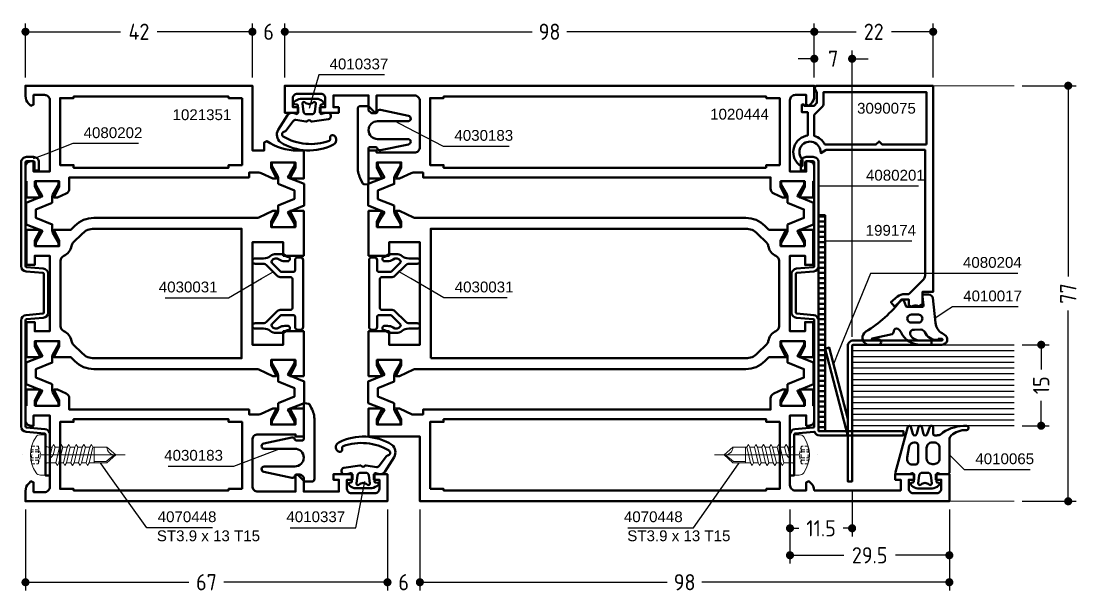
# Model space of a CAD drawing. Header units: millimetres. Extents: x 4 to 200, y 5 to 110.
import ezdxf

# ---------------------------------------------------------------- set-up
doc = ezdxf.new("R2010")
doc.units = ezdxf.units.MM
doc.linetypes.add('ACDINTGL', pattern=[3, 2, -1])
doc.linetypes.add('CENTER', pattern=[50.8, 31.75, -6.35, 6.35, -6.35])
for name, color, linetype, lineweight in [('AM_5', 3, 'Continuous', 25), ('AM_C', 50, 'Continuous', 50), ('AM_S', 80, 'Continuous', 50), ('Cent3', 70, 'CENTER', 18), ('CHide4', 10, 'ACDINTGL', 13), ('Cont2', 2, 'Continuous', 25), ('Cont3', 70, 'Continuous', 18), ('Cont4', 10, 'Continuous', 13)]:
    doc.layers.add(name, color=color, linetype=linetype, lineweight=lineweight)
doc.styles.add('HBS_DIMTEXTSTYLE', font='isocp.shx')
doc.styles.add('SWISSL', font='swissl.ttf')
doc.dimstyles.new('Konstruktionsschnitt 1-1$0', dxfattribs={"dimscale": 0, "dimtxt": 3, "dimasz": 1.5, "dimexe": 1.5, "dimexo": 1.5, "dimgap": 1.5, "dimtad": 0, "dimdsep": 46, "dimtxsty": 'HBS_DIMTEXTSTYLE', "dimblk": 'PUNKT', "dimcen": 0, "dimclrd": 3, "dimclre": 3, "dimclrt": 2, "dimadec": 1, "dimazin": 2, "dimtfac": 0.7, "dimtofl": 0, "dimtmove": 0, "dimatfit": 3, "dimfxl": 0, "dimtolj": 1, "dimtzin": 0, "dimarcsym": 0})

# ---------------------------------------------------------------- blocks, each defined once
blk = doc.blocks.new('WS4070448')
at = {"layer": 'Cent3', "ltscale": 0.5}
blk.add_line((8.05, -14.4), (8.07, 4.66), dxfattribs=at)
at = {"layer": 'CHide4', "ltscale": 0.3}
for p, q in [((7.1, 1.69), (7.1, 3.08)), ((7.51, 1.69), (7.51, 2.97)), ((8.63, 1.69), (8.63, 2.97)), ((9.04, 1.69), (9.04, 3.08))]:
    blk.add_line(p, q, dxfattribs=at)
for points in [[(6.42, 2.92), (6.42, 1.69)], [(9.72, 2.92), (9.72, 1.69)], [(6.42, 1.69), (8.07, 1.25)], [(9.72, 1.69), (8.07, 1.25)]]:
    blk.add_lwpolyline(points, dxfattribs=at)
for centre, radius, start, end in [((6.48, 4.2), 1.28, 267.2848, 298.8872), ((8.07, 5.85), 2.94, 250.6988, 289.3012), ((9.66, 4.2), 1.28, 241.1128, 272.7152), ((6.76, 2.85), 1.21, 253.6643, 286.3357), ((8.07, 11.78), 10.13, 264.4948, 275.5052), ((9.38, 2.85), 1.21, 253.6643, 286.3357)]:
    blk.add_arc(centre, radius, start, end, dxfattribs=at)
at = {"layer": 'Cont4'}
for p, q in [((6.62, -8.64), (6.62, -11)), ((6.62, -8.64), (9.52, -8.64)), ((9.52, -11), (9.52, -8.64)), ((6.62, -11), (8.07, -12.64)), ((8.07, -12.64), (9.52, -11))]:
    blk.add_line(p, q, dxfattribs=at)
blk.add_lwpolyline([(11.39, 2.11, 0.314856), (4.74, 2.11, 0.244912), (4.32, 1.29), (4.32, 0.36), (11.82, 0.36), (11.82, 1.29, 0.244912), (11.39, 2.11, 0.138291)], format="xyb", dxfattribs=at)
for points in [[(6.12, -1.14), (6.62, -1.43), (8.07, -1.08), (8.57, -0.71), (8.07, -0.51), (6.62, -0.85)], [(6.12, -2.54), (6.62, -2.83), (9.52, -2.14), (10.02, -1.85), (9.52, -1.56), (6.62, -2.25)], [(6.12, -3.94), (6.62, -4.23), (9.52, -3.54), (10.02, -3.25), (9.52, -2.96), (6.62, -3.65)], [(6.12, -5.34), (6.62, -5.63), (9.52, -4.94), (10.02, -4.65), (9.52, -4.36), (6.62, -5.05)], [(6.12, -6.74), (6.62, -7.03), (9.52, -6.34), (10.02, -6.05), (9.52, -5.76), (6.62, -6.45)], [(6.12, -8.14), (6.62, -8.43), (9.52, -7.74), (10.02, -7.45), (9.52, -7.16), (6.62, -7.85)]]:
    blk.add_lwpolyline(points, close=True, dxfattribs=at)
for points in [[(6.62, -0.14), (6.62, -0.85)], [(6.62, -1.43), (6.62, -1.85)], [(6.62, -1.43), (6.62, -2.25)], [(6.62, -1.43), (6.62, -2.25)], [(9.52, -0.14), (9.52, -1.56)], [(6.62, -2.83), (6.62, -3.65)], [(9.52, -2.14), (9.52, -2.96)], [(9.52, -3.54), (9.52, -4.36)], [(6.62, -4.23), (6.62, -5.05)], [(6.62, -5.63), (6.62, -6.45)], [(9.52, -4.94), (9.52, -5.76)], [(6.62, -7.03), (6.62, -7.85)], [(9.52, -6.34), (9.52, -7.16)], [(9.52, -7.74), (9.52, -8.64)], [(6.62, -8.43), (6.62, -8.64)], [(9.27, -8.64), (9.27, -10.89), (8.1, -12.28)], [(9.52, -9.14), (9.52, -9.96)], [(6.62, -9.83), (6.62, -10.65)]]:
    blk.add_lwpolyline(points, dxfattribs=at)
for centre, radius, start, end in [((6.12, -0.14), 0.5, 0, 90), ((10.02, -0.14), 0.5, 90, 180), ((6.61, -12.47), 1.47, 353.4244, 89.6688)]:
    blk.add_arc(centre, radius, start, end, dxfattribs=at)
blk = doc.blocks.new('*U5', base_point=(43.9, 167.94))
for p, q in [((43.9, 181.87), (13.9, 181.87)), ((43.9, 180.8), (13.9, 180.8)), ((43.9, 179.73), (13.9, 179.73)), ((43.9, 178.66), (13.9, 178.66)), ((43.9, 177.59), (13.9, 177.59)), ((43.9, 176.51), (13.9, 176.51)), ((43.9, 175.44), (13.9, 175.44)), ((43.9, 174.37), (13.9, 174.37)), ((43.9, 173.3), (13.9, 173.3)), ((43.9, 172.23), (13.9, 172.23)), ((43.9, 171.16), (13.9, 171.16)), ((43.9, 170.09), (13.9, 170.09)), ((43.9, 169.01), (13.9, 169.01))]:
    blk.add_line(p, q)
blk.add_lwpolyline([(13.9, 167.94), (43.9, 167.94), (43.9, 182.94), (13.9, 182.94)])
blk = doc.blocks.new('PUNKT')
at = {"color": 0, "linetype": 'Continuous'}
blk.add_line((-0.5, 0), (-1, 0), dxfattribs=at)
at = {"color": 0, "linetype": 'Continuous', "const_width": 0.5}
blk.add_lwpolyline([(-0.25, 0, 1), (0.25, 0, 1)], format="xyb", close=True, dxfattribs=at)
blk = doc.blocks.new('*D6')
at = {"layer": 'AM_5', "color": 3, "lineweight": -2, "transparency": 16777216}
for p, q in [((189.5, 50.5), (194.5, 50.5)), ((193, 49), (193, 45.91)), ((193, 37), (193, 40.09)), ((189.5, 35.5), (194.5, 35.5))]:
    blk.add_line(p, q, dxfattribs=at)
at = {"layer": 'AM_5', "color": 3, "lineweight": -2, "transparency": 16777216, "xscale": 1.5, "yscale": 1.5, "zscale": 1.5}
for p, rotation in [((193, 50.5), 90), ((193, 35.5), 270)]:
    blk.add_blockref('PUNKT', p, dxfattribs=dict(at, rotation=rotation))
at = {"layer": 'AM_5', "color": 2, "transparency": 16777216, "insert": (193, 43), "char_height": 3, "attachment_point": 5, "rotation": 90, "style": 'HBS_DIMTEXTSTYLE'}
blk.add_mtext('\\A1;15', dxfattribs=at)
blk = doc.blocks.new('*D7')
at = {"layer": 'AM_5', "color": 3, "lineweight": -2, "transparency": 16777216}
for p, q in [((189.5, 98.5), (199.5, 98.5)), ((198, 97), (198, 63.15)), ((198, 23), (198, 56.85)), ((189.5, 21.5), (199.5, 21.5))]:
    blk.add_line(p, q, dxfattribs=at)
at = {"layer": 'AM_5', "color": 3, "lineweight": -2, "transparency": 16777216, "xscale": 1.5, "yscale": 1.5, "zscale": 1.5}
for p, rotation in [((198, 98.5), 90), ((198, 21.5), 270)]:
    blk.add_blockref('PUNKT', p, dxfattribs=dict(at, rotation=rotation))
at = {"layer": 'AM_5', "color": 2, "transparency": 16777216, "insert": (198, 60), "char_height": 3, "attachment_point": 5, "rotation": 90, "style": 'HBS_DIMTEXTSTYLE'}
blk.add_mtext('\\A1;77', dxfattribs=at)
blk = doc.blocks.new('*D8')
at = {"layer": 'AM_5', "color": 3, "lineweight": -2, "transparency": 16777216}
for p, q in [((158, 23.7), (158, 15)), ((146.5, 20), (146.5, 15)), ((148, 16.5), (148.14, 16.5)), ((156.5, 16.5), (156.36, 16.5))]:
    blk.add_line(p, q, dxfattribs=at)
at = {"layer": 'AM_5', "color": 3, "lineweight": -2, "transparency": 16777216, "xscale": 1.5, "yscale": 1.5, "zscale": 1.5, "rotation": 180}
blk.add_blockref('PUNKT', (146.5, 16.5), dxfattribs=at)
at = {"layer": 'AM_5', "color": 3, "lineweight": -2, "transparency": 16777216, "xscale": 1.5, "yscale": 1.5, "zscale": 1.5}
blk.add_blockref('PUNKT', (158, 16.5), dxfattribs=at)
at = {"layer": 'AM_5', "color": 2, "transparency": 16777216, "insert": (152.25, 16.5), "char_height": 3, "attachment_point": 5, "style": 'HBS_DIMTEXTSTYLE'}
blk.add_mtext('\\A1;11.5', dxfattribs=at)
blk = doc.blocks.new('*D9')
at = {"layer": 'AM_5', "color": 3, "lineweight": -2, "transparency": 16777216}
for p, q in [((146.5, 20), (146.5, 10)), ((176, 20), (176, 10)), ((148, 11.5), (156.49, 11.5)), ((174.5, 11.5), (166, 11.5))]:
    blk.add_line(p, q, dxfattribs=at)
at = {"layer": 'AM_5', "color": 3, "lineweight": -2, "transparency": 16777216, "xscale": 1.5, "yscale": 1.5, "zscale": 1.5, "rotation": 180}
blk.add_blockref('PUNKT', (146.5, 11.5), dxfattribs=at)
at = {"layer": 'AM_5', "color": 3, "lineweight": -2, "transparency": 16777216, "xscale": 1.5, "yscale": 1.5, "zscale": 1.5}
blk.add_blockref('PUNKT', (176, 11.5), dxfattribs=at)
at = {"layer": 'AM_5', "color": 2, "transparency": 16777216, "insert": (161.25, 11.5), "char_height": 3, "attachment_point": 5, "style": 'HBS_DIMTEXTSTYLE'}
blk.add_mtext('\\A1;29.5', dxfattribs=at)
blk = doc.blocks.new('*D10')
at = {"layer": 'AM_5', "color": 3, "lineweight": -2, "transparency": 16777216}
for p, q in [((78, 20), (78, 5)), ((176, 20), (176, 5)), ((79.5, 6.5), (123.79, 6.5)), ((174.5, 6.5), (130.21, 6.5))]:
    blk.add_line(p, q, dxfattribs=at)
at = {"layer": 'AM_5', "color": 3, "lineweight": -2, "transparency": 16777216, "xscale": 1.5, "yscale": 1.5, "zscale": 1.5, "rotation": 180}
blk.add_blockref('PUNKT', (78, 6.5), dxfattribs=at)
at = {"layer": 'AM_5', "color": 3, "lineweight": -2, "transparency": 16777216, "xscale": 1.5, "yscale": 1.5, "zscale": 1.5}
blk.add_blockref('PUNKT', (176, 6.5), dxfattribs=at)
at = {"layer": 'AM_5', "color": 2, "transparency": 16777216, "insert": (127, 6.5), "char_height": 3, "attachment_point": 5, "style": 'HBS_DIMTEXTSTYLE'}
blk.add_mtext('\\A1;98', dxfattribs=at)
blk = doc.blocks.new('*D11')
at = {"layer": 'AM_5', "color": 3, "lineweight": -2, "transparency": 16777216}
for p, q in [((72, 20), (72, 5)), ((78, 20), (78, 5)), ((70.5, 6.5), (69, 6.5)), ((79.5, 6.5), (81, 6.5))]:
    blk.add_line(p, q, dxfattribs=at)
at = {"layer": 'AM_5', "color": 3, "lineweight": -2, "transparency": 16777216, "xscale": 1.5, "yscale": 1.5, "zscale": 1.5}
blk.add_blockref('PUNKT', (72, 6.5), dxfattribs=at)
at = {"layer": 'AM_5', "color": 3, "lineweight": -2, "transparency": 16777216, "xscale": 1.5, "yscale": 1.5, "zscale": 1.5, "rotation": 180}
blk.add_blockref('PUNKT', (78, 6.5), dxfattribs=at)
at = {"layer": 'AM_5', "color": 2, "transparency": 16777216, "insert": (75, 6.5), "char_height": 3, "attachment_point": 5, "style": 'HBS_DIMTEXTSTYLE'}
blk.add_mtext('\\A1;6', dxfattribs=at)
blk = doc.blocks.new('*D12')
at = {"layer": 'AM_5', "color": 3, "lineweight": -2, "transparency": 16777216}
for p, q in [((5, 20), (5, 5)), ((72, 20), (72, 5)), ((6.5, 6.5), (35.26, 6.5)), ((70.5, 6.5), (41.74, 6.5))]:
    blk.add_line(p, q, dxfattribs=at)
at = {"layer": 'AM_5', "color": 3, "lineweight": -2, "transparency": 16777216, "xscale": 1.5, "yscale": 1.5, "zscale": 1.5, "rotation": 180}
blk.add_blockref('PUNKT', (5, 6.5), dxfattribs=at)
at = {"layer": 'AM_5', "color": 3, "lineweight": -2, "transparency": 16777216, "xscale": 1.5, "yscale": 1.5, "zscale": 1.5}
blk.add_blockref('PUNKT', (72, 6.5), dxfattribs=at)
at = {"layer": 'AM_5', "color": 2, "transparency": 16777216, "insert": (38.5, 6.5), "char_height": 3, "attachment_point": 5, "style": 'HBS_DIMTEXTSTYLE'}
blk.add_mtext('\\A1;67', dxfattribs=at)
blk = doc.blocks.new('*D13')
at = {"layer": 'AM_5', "color": 3, "lineweight": -2, "transparency": 16777216}
for p, q in [((151, 100), (151, 105)), ((158, 52), (158, 105)), ((149.5, 103.5), (148, 103.5)), ((159.5, 103.5), (161, 103.5))]:
    blk.add_line(p, q, dxfattribs=at)
at = {"layer": 'AM_5', "color": 3, "lineweight": -2, "transparency": 16777216, "xscale": 1.5, "yscale": 1.5, "zscale": 1.5}
blk.add_blockref('PUNKT', (151, 103.5), dxfattribs=at)
at = {"layer": 'AM_5', "color": 3, "lineweight": -2, "transparency": 16777216, "xscale": 1.5, "yscale": 1.5, "zscale": 1.5, "rotation": 180}
blk.add_blockref('PUNKT', (158, 103.5), dxfattribs=at)
at = {"layer": 'AM_5', "color": 2, "transparency": 16777216, "insert": (154.5, 103.5), "char_height": 3, "attachment_point": 5, "style": 'HBS_DIMTEXTSTYLE'}
blk.add_mtext('\\A1;7', dxfattribs=at)
blk = doc.blocks.new('*D14')
at = {"layer": 'AM_5', "color": 3, "lineweight": -2, "transparency": 16777216}
for p, q in [((151, 100), (151, 110)), ((173, 100), (173, 110)), ((152.5, 108.5), (158.72, 108.5)), ((171.5, 108.5), (165.28, 108.5))]:
    blk.add_line(p, q, dxfattribs=at)
at = {"layer": 'AM_5', "color": 3, "lineweight": -2, "transparency": 16777216, "xscale": 1.5, "yscale": 1.5, "zscale": 1.5, "rotation": 180}
blk.add_blockref('PUNKT', (151, 108.5), dxfattribs=at)
at = {"layer": 'AM_5', "color": 3, "lineweight": -2, "transparency": 16777216, "xscale": 1.5, "yscale": 1.5, "zscale": 1.5}
blk.add_blockref('PUNKT', (173, 108.5), dxfattribs=at)
at = {"layer": 'AM_5', "color": 2, "transparency": 16777216, "insert": (162, 108.5), "char_height": 3, "attachment_point": 5, "style": 'HBS_DIMTEXTSTYLE'}
blk.add_mtext('\\A1;22', dxfattribs=at)
blk = doc.blocks.new('*D15')
at = {"layer": 'AM_5', "color": 3, "lineweight": -2, "transparency": 16777216}
for p, q in [((53, 100), (53, 110)), ((151, 100), (151, 110)), ((54.5, 108.5), (98.79, 108.5)), ((149.5, 108.5), (105.21, 108.5))]:
    blk.add_line(p, q, dxfattribs=at)
at = {"layer": 'AM_5', "color": 3, "lineweight": -2, "transparency": 16777216, "xscale": 1.5, "yscale": 1.5, "zscale": 1.5, "rotation": 180}
blk.add_blockref('PUNKT', (53, 108.5), dxfattribs=at)
at = {"layer": 'AM_5', "color": 3, "lineweight": -2, "transparency": 16777216, "xscale": 1.5, "yscale": 1.5, "zscale": 1.5}
blk.add_blockref('PUNKT', (151, 108.5), dxfattribs=at)
at = {"layer": 'AM_5', "color": 2, "transparency": 16777216, "insert": (102, 108.5), "char_height": 3, "attachment_point": 5, "style": 'HBS_DIMTEXTSTYLE'}
blk.add_mtext('\\A1;98', dxfattribs=at)
blk = doc.blocks.new('*D16')
at = {"layer": 'AM_5', "color": 3, "lineweight": -2, "transparency": 16777216}
for p, q in [((47, 100), (47, 110)), ((53, 100), (53, 110)), ((45.5, 108.5), (44, 108.5)), ((54.5, 108.5), (56, 108.5))]:
    blk.add_line(p, q, dxfattribs=at)
at = {"layer": 'AM_5', "color": 3, "lineweight": -2, "transparency": 16777216, "xscale": 1.5, "yscale": 1.5, "zscale": 1.5}
blk.add_blockref('PUNKT', (47, 108.5), dxfattribs=at)
at = {"layer": 'AM_5', "color": 3, "lineweight": -2, "transparency": 16777216, "xscale": 1.5, "yscale": 1.5, "zscale": 1.5, "rotation": 180}
blk.add_blockref('PUNKT', (53, 108.5), dxfattribs=at)
at = {"layer": 'AM_5', "color": 2, "transparency": 16777216, "insert": (50, 108.5), "char_height": 3, "attachment_point": 5, "style": 'HBS_DIMTEXTSTYLE'}
blk.add_mtext('\\A1;6', dxfattribs=at)
blk = doc.blocks.new('*D17')
at = {"layer": 'AM_5', "color": 3, "lineweight": -2, "transparency": 16777216}
for p, q in [((5, 100), (5, 110)), ((47, 100), (47, 110)), ((6.5, 108.5), (22.61, 108.5)), ((45.5, 108.5), (29.39, 108.5))]:
    blk.add_line(p, q, dxfattribs=at)
at = {"layer": 'AM_5', "color": 3, "lineweight": -2, "transparency": 16777216, "xscale": 1.5, "yscale": 1.5, "zscale": 1.5, "rotation": 180}
blk.add_blockref('PUNKT', (5, 108.5), dxfattribs=at)
at = {"layer": 'AM_5', "color": 3, "lineweight": -2, "transparency": 16777216, "xscale": 1.5, "yscale": 1.5, "zscale": 1.5}
blk.add_blockref('PUNKT', (47, 108.5), dxfattribs=at)
at = {"layer": 'AM_5', "color": 2, "transparency": 16777216, "insert": (26, 108.5), "char_height": 3, "attachment_point": 5, "style": 'HBS_DIMTEXTSTYLE'}
blk.add_mtext('\\A1;42', dxfattribs=at)
blk = doc.blocks.new('*S31')
at = {"layer": 'AM_5', "color": 3}
for p, q in [((13.76, 87.77), (8.78, 85.85)), ((25.9, 87.77), (13.76, 87.77))]:
    blk.add_line(p, q, dxfattribs=at)
at = {"layer": 'AM_5', "color": 3, "linetype": 'Continuous'}
blk.add_line((8.78, 85.85), (6.44, 84.96), dxfattribs=at)
at = {"layer": 'AM_5', "color": 2, "insert": (15.76, 88.77), "char_height": 2, "attachment_point": 7, "style": 'SWISSL'}
blk.add_mtext('4080202', dxfattribs=at)
blk = doc.blocks.new('*S32')
at = {"layer": 'AM_5', "color": 3, "linetype": 'Continuous'}
blk.add_line((20.32, 26.61), (18.87, 28.65), dxfattribs=at)
at = {"layer": 'AM_5', "color": 3}
for p, q in [((27.47, 16.61), (20.32, 26.61)), ((39.61, 16.61), (27.47, 16.61))]:
    blk.add_line(p, q, dxfattribs=at)
at = {"layer": 'AM_5', "color": 2, "insert": (29.47, 17.61), "char_height": 2, "attachment_point": 7, "style": 'SWISSL'}
blk.add_mtext('4070448', dxfattribs=at)
blk = doc.blocks.new('ZAHL links')
at = {"layer": 'AM_5', "color": 2, "style": 'SWISSL'}
blk.add_attdef('XXX', (1.85, -2.5), '', height=1.5, dxfattribs=at)
blk = doc.blocks.new('*S33')
at = {"layer": 'AM_5', "color": 3}
for p, q in [((66.17, 16.61), (67.84, 25.14)), ((67.84, 25.14), (67.84, 25.14)), ((54.02, 16.61), (66.17, 16.61))]:
    blk.add_line(p, q, dxfattribs=at)
at = {"layer": 'AM_5', "color": 2, "insert": (64.17, 17.61), "char_height": 2, "attachment_point": 9, "style": 'SWISSL'}
blk.add_mtext('4010337', dxfattribs=at)
blk = doc.blocks.new('*S34')
at = {"layer": 'AM_5', "color": 3, "linetype": 'Continuous'}
blk.add_line((75.61, 90.78), (73.39, 91.93), dxfattribs=at)
at = {"layer": 'AM_5', "color": 3}
for p, q in [((82.39, 87.27), (75.61, 90.78)), ((94.52, 87.27), (82.39, 87.27))]:
    blk.add_line(p, q, dxfattribs=at)
at = {"layer": 'AM_5', "color": 2, "insert": (84.39, 88.27), "char_height": 2, "attachment_point": 7, "style": 'SWISSL'}
blk.add_mtext('4030183', dxfattribs=at)
blk = doc.blocks.new('*S35')
at = {"layer": 'AM_5', "color": 3, "linetype": 'Continuous'}
blk.add_line((76.3, 62.78), (74.14, 64.04), dxfattribs=at)
at = {"layer": 'AM_5', "color": 3}
for p, q in [((82.45, 59.18), (76.3, 62.78)), ((94.15, 59.18), (82.45, 59.18))]:
    blk.add_line(p, q, dxfattribs=at)
at = {"layer": 'AM_5', "color": 2, "insert": (84.45, 60.18), "char_height": 2, "attachment_point": 7, "style": 'SWISSL'}
blk.add_mtext('4030031', dxfattribs=at)
blk = doc.blocks.new('*S36')
at = {"layer": 'AM_5', "color": 3}
for p, q in [((59.28, 100.5), (58.18, 96.7)), ((71.43, 100.5), (59.28, 100.5))]:
    blk.add_line(p, q, dxfattribs=at)
at = {"layer": 'AM_5', "color": 3, "linetype": 'Continuous'}
blk.add_line((58.18, 96.7), (57.48, 94.3), dxfattribs=at)
at = {"layer": 'AM_5', "color": 2, "insert": (61.28, 101.5), "char_height": 2, "attachment_point": 7, "style": 'SWISSL'}
blk.add_mtext('4010337', dxfattribs=at)
blk = doc.blocks.new('*S37')
at = {"layer": 'AM_5', "color": 3, "linetype": 'Continuous'}
blk.add_line((135.68, 26.6), (137.12, 28.65), dxfattribs=at)
at = {"layer": 'AM_5', "color": 3}
for p, q in [((128.64, 16.61), (135.68, 26.6)), ((116.49, 16.61), (128.64, 16.61))]:
    blk.add_line(p, q, dxfattribs=at)
at = {"layer": 'AM_5', "color": 2, "insert": (126.64, 17.61), "char_height": 2, "attachment_point": 9, "style": 'SWISSL'}
blk.add_mtext('4070448', dxfattribs=at)
blk = doc.blocks.new('*S38')
at = {"layer": 'AM_5', "color": 3}
for p, q in [((176.56, 57.52), (175.42, 56.76)), ((188.71, 57.52), (176.56, 57.52))]:
    blk.add_line(p, q, dxfattribs=at)
at = {"layer": 'AM_5', "color": 3, "linetype": 'Continuous'}
blk.add_line((175.42, 56.76), (173.33, 55.38), dxfattribs=at)
at = {"layer": 'AM_5', "color": 2, "insert": (178.56, 58.52), "char_height": 2, "attachment_point": 7, "style": 'SWISSL'}
blk.add_mtext('4010017', dxfattribs=at)
blk = doc.blocks.new('*S39')
at = {"layer": 'AM_5', "color": 3, "linetype": 'Continuous'}
blk.add_line((154.3, 79.89), (151.8, 79.89), dxfattribs=at)
at = {"layer": 'AM_5', "color": 3}
blk.add_line((170.27, 79.89), (154.3, 79.89), dxfattribs=at)
at = {"layer": 'AM_5', "color": 2, "insert": (160.57, 80.89), "char_height": 2, "attachment_point": 7, "style": 'SWISSL'}
blk.add_mtext('4080201', dxfattribs=at)
blk = doc.blocks.new('*S40')
at = {"layer": 'AM_5', "color": 3, "linetype": 'Continuous'}
blk.add_line((155.5, 69.68), (153, 69.68), dxfattribs=at)
at = {"layer": 'AM_5', "color": 3}
blk.add_line((169.04, 69.68), (155.5, 69.68), dxfattribs=at)
at = {"layer": 'AM_5', "color": 2, "insert": (160.51, 70.68), "char_height": 2, "attachment_point": 7, "style": 'SWISSL'}
blk.add_mtext('199174', dxfattribs=at)
blk = doc.blocks.new('*S41')
at = {"layer": 'AM_5', "color": 3}
for p, q in [((161.43, 63.73), (155.51, 49.23)), ((188.68, 63.73), (161.43, 63.73))]:
    blk.add_line(p, q, dxfattribs=at)
at = {"layer": 'AM_5', "color": 3, "linetype": 'Continuous'}
blk.add_line((155.51, 49.23), (154.56, 46.92), dxfattribs=at)
at = {"layer": 'AM_5', "color": 2, "insert": (178.52, 64.73), "char_height": 2, "attachment_point": 7, "style": 'SWISSL'}
blk.add_mtext('4080204', dxfattribs=at)
blk = doc.blocks.new('*S42')
at = {"layer": 'AM_5', "color": 3, "linetype": 'Continuous'}
blk.add_line((177.78, 28.37), (176, 30.12), dxfattribs=at)
at = {"layer": 'AM_5', "color": 3}
for p, q in [((178.81, 27.35), (177.78, 28.37)), ((190.94, 27.35), (178.81, 27.35))]:
    blk.add_line(p, q, dxfattribs=at)
at = {"layer": 'AM_5', "color": 2, "insert": (180.81, 28.35), "char_height": 2, "attachment_point": 7, "style": 'SWISSL'}
blk.add_mtext('4010065', dxfattribs=at)
blk = doc.blocks.new('*S43')
at = {"layer": 'AM_5', "color": 3}
for p, q in [((43.55, 27.99), (52.02, 31.24)), ((52.02, 31.24), (52.02, 31.25)), ((31.42, 27.99), (43.55, 27.99))]:
    blk.add_line(p, q, dxfattribs=at)
at = {"layer": 'AM_5', "color": 2, "insert": (41.55, 28.99), "char_height": 2, "attachment_point": 9, "style": 'SWISSL'}
blk.add_mtext('4030183', dxfattribs=at)
blk = doc.blocks.new('*S44')
at = {"layer": 'AM_5', "color": 3}
for p, q in [((42.55, 59.18), (48.7, 62.78)), ((30.85, 59.18), (42.55, 59.18))]:
    blk.add_line(p, q, dxfattribs=at)
at = {"layer": 'AM_5', "color": 3, "linetype": 'Continuous'}
blk.add_line((48.7, 62.78), (50.85, 64.04), dxfattribs=at)
at = {"layer": 'AM_5', "color": 2, "insert": (40.55, 60.18), "char_height": 2, "attachment_point": 9, "style": 'SWISSL'}
blk.add_mtext('4030031', dxfattribs=at)
blk = doc.blocks.new('WI1021351')
for points in [[(17.7, 0.2), (17.7, 0), (15, 0, -0.414214), (14, 1), (14, 1.5), (15.9, 1.5), (15.9, 4.5), (2.7, 4.5, 0.414214), (1.7, 3.5), (1.7, 1.5), (3.5, 1.5), (3.71, 0.99), (3.31, 0.59, -0.198912), (1.9, 0), (0, 0), (0, 67), (5, 67), (5, 64.5), (4, 64.5), (4, 65.5), (2.3, 65.5, 0.414214), (1.5, 64.7), (1.5, 60.3, 0.414214), (2.3, 59.5), (4, 59.5), (4, 60.5), (5, 60.5), (5, 57), (4, 57), (4, 58), (1.8, 58), (1.8, 51.5), (3.78, 51.5), (4.94, 50.34), (4.8, 50), (1.8, 50), (1.8, 43, 0.414214), (2.8, 42), (11.4, 42, 0.414214), (12.4, 43), (12.4, 50), (12, 50), (12, 51.5), (17.2, 51.5), (17.2, 48.95), (15.2, 49.95), (14.2, 49.95), (14.2, 45.45), (15.2, 45.45), (17.2, 46.45), (17.2, 45.8), (16.19, 43.64, 0.109518), (16.1, 43.22), (16.1, 41.4), (17, 41.4), (17, 8.1), (19.06, 8.1, -0.294108), (19.97, 7.51), (20.7, 5.9), (20.7, 5.25), (18.7, 6.25), (17.7, 6.25), (17.7, 1.75), (18.7, 1.75), (20.7, 2.75), (20.7, 0.2), (17.7, 0.2)], [(18.19, 46.75), (17.07, 46.75, 0.131652), (16.67, 46.64), (14.86, 45.6), (14.2, 45.6), (14.2, 49.8), (14.86, 49.8), (16.2, 49.02), (16.69, 48.74), (16.99, 48.57), (18.2, 51.57), (22.2, 51.57), (23.41, 48.57), (25.54, 49.8), (26.2, 49.8), (26.2, 45.6), (25.54, 45.6), (23.73, 46.64, 0.131652), (23.33, 46.75), (22.21, 46.75), (20.99, 49.77), (19.41, 49.77)], [(24.5, 12.67, 0.198912), (25.96, 9.13), (26.7, 8.4), (26.7, 5.25), (28.7, 6.25), (29.7, 6.25), (29.7, 1.75), (28.7, 1.75), (26.7, 2.75), (26.7, 0.2), (33.2, 0.2), (33.2, 1.7), (31.5, 1.7), (31.5, 4.5), (45.5, 4.5), (45.5, 1.7), (43.8, 1.7), (43.8, 0.2), (50.3, 0.2), (50.3, 2.75), (48.3, 1.75), (47.3, 1.75), (47.3, 6.25), (48.3, 6.25), (50.3, 5.25), (50.3, 8.4), (51.04, 9.13, 0.198912), (52.5, 12.67), (52.5, 42.79, -0.109518), (52.59, 43.21), (53.8, 45.8), (53.8, 46.45), (51.8, 45.45), (50.8, 45.45), (50.8, 49.95), (51.8, 49.95), (53.8, 48.95), (53.8, 51.5), (45.5, 51.5), (45.5, 47.7), (48, 47.7), (48, 42), (29, 42), (29, 47.7), (31.5, 47.7), (31.5, 51.5), (23.2, 51.5), (23.2, 48.95), (25.2, 49.95), (26.2, 49.95), (26.2, 45.45), (25.2, 45.45), (23.2, 46.45), (23.2, 45.8), (24.41, 43.21, -0.109518), (24.5, 42.79)], [(58.81, 46.75), (59.93, 46.75, -0.131652), (60.33, 46.64), (62.14, 45.6), (62.8, 45.6), (62.8, 49.8), (62.14, 49.8), (60.8, 49.02), (60.31, 48.74), (60.01, 48.57), (58.8, 51.57), (54.8, 51.57), (53.59, 48.57), (51.46, 49.8), (50.8, 49.8), (50.8, 45.6), (51.46, 45.6), (53.27, 46.64, -0.131652), (53.67, 46.75), (54.79, 46.75), (56.02, 49.77), (57.59, 49.77)], [(59.3, 0.2), (59.3, 0), (62, 0, 0.414214), (63, 1), (63, 1.5), (61.1, 1.5), (61.1, 4.5), (74.3, 4.5, -0.414214), (75.3, 3.5), (75.3, 1.5), (73.5, 1.5), (73.29, 0.99), (73.69, 0.58, 0.198912), (75.11, 0), (77, 0), (77, 42), (65, 42), (65, 44.2), (66.5, 44.2), (66.75, 44.67, -0.151177), (65, 50.31), (65, 51.5), (59.8, 51.5), (59.8, 48.95), (61.8, 49.95), (62.8, 49.95), (62.8, 45.45), (61.8, 45.45), (59.8, 46.45), (59.8, 45.8), (60.81, 43.64, -0.109518), (60.9, 43.22), (60.9, 41.4), (60, 41.4), (60, 8.1), (57.94, 8.1, 0.294108), (57.03, 7.51), (56.3, 5.9), (56.3, 5.25), (58.3, 6.25), (59.3, 6.25), (59.3, 1.75), (58.3, 1.75), (56.3, 2.75), (56.3, 0.2), (59.3, 0.2)], [(26.5, 12.67, 0.198912), (27.38, 10.55), (29.14, 8.79, 0.154989), (29.67, 8.51, -0.248244), (31.53, 7.08, 0.293963), (32.44, 6.5), (44.57, 6.5, 0.293963), (45.48, 7.08, -0.248244), (47.33, 8.51, 0.154989), (47.86, 8.79), (49.62, 10.55, 0.198912), (50.5, 12.67), (50.5, 40), (26.5, 40)], [(21.69, 4.95), (20.57, 4.95, -0.131652), (20.17, 5.06), (18.36, 6.1), (17.7, 6.1), (17.7, 1.9), (18.36, 1.9), (19.7, 2.67), (20.19, 2.96), (20.49, 3.13), (21.7, 0.13), (25.7, 0.13), (26.91, 3.13), (29.04, 1.9), (29.7, 1.9), (29.7, 6.1), (29.04, 6.1), (27.23, 5.06, -0.131652), (26.83, 4.95), (25.71, 4.95), (24.49, 1.93), (22.91, 1.93)], [(55.31, 4.95), (56.43, 4.95, 0.131652), (56.83, 5.06), (58.64, 6.1), (59.3, 6.1), (59.3, 1.9), (58.64, 1.9), (57.3, 2.67), (56.81, 2.96), (56.51, 3.13), (55.3, 0.13), (51.3, 0.13), (50.09, 3.13), (47.96, 1.9), (47.3, 1.9), (47.3, 6.1), (47.96, 6.1), (49.77, 5.06, 0.131652), (50.17, 4.95), (51.29, 4.95), (52.52, 1.93), (54.09, 1.93)]]:
    blk.add_lwpolyline(points, format="xyb", close=True)
for points in [[(2.3, 40.1), (2.3, 37.6), (2, 37.6), (2, 8.9), (2.3, 8.9), (2.3, 6.4), (14.7, 6.4), (14.7, 8.9), (15.2, 8.9), (15.2, 37.6), (14.7, 37.6), (14.7, 40.1), (2.3, 40.1)], [(74.7, 40.1), (62.3, 40.1), (62.3, 37.6), (61.8, 37.6), (61.8, 8.9), (62.3, 8.9), (62.3, 6.4), (74.7, 6.4), (74.7, 8.9), (75, 8.9), (75, 37.6), (74.7, 37.6), (74.7, 40.1)]]:
    blk.add_lwpolyline(points, close=True)
blk = doc.blocks.new('WI3090075')
for points in [[(0, 22), (0, 0.3), (-0.45, 0.04), (-1.25, 0.5), (-3.2, 0.5), (-3.7, 0), (-3.7, -1.9), (-3.5, -1.9), (-3.5, -2.3), (-4.9, -2.3), (-4.9, -1.2), (-9.2, -1.2), (-9.3, -1.57, -0.652679), (-14.9, -2.49), (-14.9, -2.2), (-13.66, -2.2, 1.382111), (-12.04, 1.13), (-12.48, 1.19), (-11.9, 2.2), (-11.9, 20.5), (-35.19, 20.5, 0.198912), (-35.89, 20.21), (-38.6, 17.5), (-38.6, 16.71, -0.176327), (-39.07, 15.43), (-40.12, 14.18), (-40.88, 14.82), (-39.6, 16.35), (-39.6, 17.5), (-40.7, 17.5), (-40.93, 17.99, 0.339409), (-40.9, 19.21), (-40.5, 20), (-38.2, 20), (-38.2, 22), (0, 22)], [(-10.9, 20.8), (-10.9, 12.58), (-10.32, 12), (-10.9, 11.42), (-10.9, 1.97, -0.213458), (-9.31, 0), (-5.4, 0), (-3.99, 1.41, -0.198912), (-3.28, 1.7), (-1.2, 1.7), (-1.2, 20.8), (-10.9, 20.8)]]:
    blk.add_lwpolyline(points, format="xyb", close=True)
blk = doc.blocks.new('WI1020444')
for points in [[(-14.39, 3.42, 0.185405), (-15.7, 4), (-15.7, 20), (-13.7, 20), (-13.7, 19), (-12.7, 19), (-12.7, 22.5), (-13.7, 22.5), (-13.7, 21.5), (-15.4, 21.5, -0.414214), (-16.2, 22.3), (-16.2, 26.7, -0.414214), (-15.4, 27.5), (-13.7, 27.5), (-13.7, 26.5), (-12.7, 26.5), (-12.7, 29), (-17.7, 29), (-17.7, -69), (-5.7, -69), (-5.7, -78.5), (-2, -78.5), (-2, -78.5), (-0.5, -78.5), (-0.5, -75.95), (-2.5, -76.95), (-3.5, -76.95), (-3.5, -72.45), (-2.5, -72.45), (-0.5, -73.45), (-0.5, -72.8), (-1.6, -70.44), (-1.6, -68.4), (-0.7, -68.4), (-0.7, -4.1), (1.36, -4.1, 0.294108), (2.27, -3.51), (3, -1.9), (3, -1.25), (1, -2.25), (0, -2.25), (0, 2.25), (1, 2.25), (3, 1.25), (3, 3.8), (0, 3.8), (0, 4), (-2.7, 4, 0.414214), (-3.7, 3), (-3.7, 2.5), (-1.8, 2.5), (-1.8, -0.5), (-14.7, -0.5, -0.414214), (-15.7, 0.5), (-15.7, 2.5), (-14.2, 2.5), (-13.99, 3.02), (-14.39, 3.42)], [(38.6, 3.8), (38.6, 1.25), (40.6, 2.25), (41.6, 2.25), (41.6, -2.25), (40.6, -2.25), (38.6, -1.25), (38.6, -1.9), (39.33, -3.51, 0.294108), (40.24, -4.1), (42.3, -4.1), (42.3, -68.4), (43.2, -68.4), (43.2, -70.22, -0.109518), (43.11, -70.64), (42.1, -72.8), (42.1, -73.45), (44.1, -72.45), (45.1, -72.45), (45.1, -76.95), (44.1, -76.95), (42.1, -75.95), (42.1, -78.5), (47.3, -78.5), (47.3, -77), (46.9, -77), (46.9, -70, -0.414214), (47.9, -69), (56.5, -69, -0.414214), (57.5, -70), (57.5, -77), (54.5, -77), (54.36, -77.34), (55.52, -78.5), (57.5, -78.5), (57.5, -85), (55.3, -85), (55.3, -84), (54.3, -84), (54.3, -87.5), (55.3, -87.5), (55.3, -86.5), (57, -86.5, -0.414214), (57.8, -87.3), (57.8, -91.7, -0.414214), (57, -92.5), (55.3, -92.5), (55.3, -91.5), (54.3, -91.5), (54.3, -94), (59.3, -94), (59.3, 4), (57.41, 4, 0.198912), (55.99, 3.41), (55.59, 3.01), (55.8, 2.5), (57.6, 2.5), (57.6, 0.5, -0.414214), (56.6, -0.5), (43.4, -0.5), (43.4, 2.5), (45.3, 2.5), (45.3, 3, 0.414214), (44.3, 4), (41.6, 4), (41.6, 3.8), (38.6, 3.8)], [(3.99, -0.95), (2.87, -0.95, 0.131652), (2.47, -1.06), (0.66, -2.1), (0, -2.1), (0, 2.1), (0.66, 2.1), (2, 1.33), (2.49, 1.04), (2.79, 0.87), (4, 3.88), (8, 3.88), (9.21, 0.87), (11.34, 2.1), (12, 2.1), (12, -2.1), (11.34, -2.1), (9.53, -1.06, 0.131652), (9.13, -0.95), (8.01, -0.95), (6.79, 2.08), (5.21, 2.08)], [(6.8, -8.67, -0.198912), (8.26, -5.14), (9, -4.4), (9, -1.25), (11, -2.25), (12, -2.25), (12, 2.25), (11, 2.25), (9, 1.25), (9, 3.8), (15.5, 3.8), (15.5, 2.3), (13.8, 2.3), (13.8, -0.5), (27.8, -0.5), (27.8, 2.3), (26.1, 2.3), (26.1, 3.8), (32.6, 3.8), (32.6, 1.25), (30.6, 2.25), (29.6, 2.25), (29.6, -2.25), (30.6, -2.25), (32.6, -1.25), (32.6, -4.4), (33.34, -5.14, -0.198912), (34.8, -8.67), (34.8, -69.79, 0.109518), (34.89, -70.21), (36.1, -72.8), (36.1, -73.45), (34.1, -72.45), (33.1, -72.45), (33.1, -76.95), (34.1, -76.95), (36.1, -75.95), (36.1, -78.5), (27.8, -78.5), (27.8, -74.7), (30.3, -74.7), (30.3, -69), (11.3, -69), (11.3, -74.7), (13.8, -74.7), (13.8, -78.5), (5.5, -78.5), (5.5, -75.95), (7.5, -76.95), (8.5, -76.95), (8.5, -72.45), (7.5, -72.45), (5.5, -73.45), (5.5, -72.8), (6.71, -70.21, 0.109518), (6.8, -69.79)], [(33.59, -0.95), (32.47, -0.95, 0.131652), (32.07, -1.06), (30.26, -2.1), (29.6, -2.1), (29.6, 2.1), (30.26, 2.1), (31.6, 1.33), (32.09, 1.04), (32.39, 0.87), (33.6, 3.88), (37.6, 3.88), (38.81, 0.87), (40.94, 2.1), (41.6, 2.1), (41.6, -2.1), (40.94, -2.1), (39.13, -1.06, 0.131652), (38.73, -0.95), (37.61, -0.95), (36.39, 2.08), (34.82, 2.08)], [(8.8, -67), (32.8, -67), (32.8, -8.67, 0.198912), (31.92, -6.55), (30.16, -4.79, 0.154989), (29.63, -4.51, -0.248244), (27.78, -3.09, 0.293963), (26.87, -2.5), (14.74, -2.5, 0.293963), (13.83, -3.09, -0.248244), (11.97, -4.51, 0.154989), (11.44, -4.79), (9.68, -6.55, 0.198912), (8.8, -8.67)], [(0.49, -73.75), (-0.63, -73.75, -0.131652), (-1.03, -73.64), (-2.84, -72.6), (-3.5, -72.6), (-3.5, -76.8), (-2.84, -76.8), (-1.5, -76.03), (-1.01, -75.74), (-0.71, -75.57), (0.5, -78.57), (4.5, -78.57), (5.71, -75.57), (7.84, -76.8), (8.5, -76.8), (8.5, -72.6), (7.84, -72.6), (6.03, -73.64, -0.131652), (5.63, -73.75), (4.51, -73.75), (3.29, -76.77), (1.71, -76.77)], [(37.09, -73.75), (35.97, -73.75, -0.131652), (35.57, -73.64), (33.76, -72.6), (33.1, -72.6), (33.1, -76.8), (33.76, -76.8), (35.1, -76.03), (35.59, -75.74), (35.89, -75.57), (37.1, -78.57), (41.1, -78.57), (42.31, -75.57), (44.44, -76.8), (45.1, -76.8), (45.1, -72.6), (44.44, -72.6), (42.63, -73.64, -0.131652), (42.23, -73.75), (41.11, -73.75), (39.89, -76.77), (38.31, -76.77)]]:
    blk.add_lwpolyline(points, format="xyb", close=True)
for points in [[(-15.4, -67.1), (-3, -67.1), (-3, -64.6), (-2.5, -64.6), (-2.5, -4.9), (-3, -4.9), (-3, -2.4), (-15.4, -2.4), (-15.4, -4.9), (-15.7, -4.9), (-15.7, -64.6), (-15.4, -64.6), (-15.4, -67.1)], [(44.1, -4.9), (44.1, -64.6), (44.6, -64.6), (44.6, -67.1), (57, -67.1), (57, -64.6), (57.3, -64.6), (57.3, -4.9), (57, -4.9), (57, -2.4), (44.6, -2.4), (44.6, -4.9), (44.1, -4.9)]]:
    blk.add_lwpolyline(points, close=True)
blk = doc.blocks.new('WI4010017')
for points in [[(-3.46, 2.42, -0.240056), (-5.37, 3.66), (-5.63, 4.12, 0.767327), (-7.5, 3.62), (-7.5, -0.35, 0.286745), (-5.25, -3.94), (-4.85, -4.14, -0.149451), (-4.72, -4.26), (-4.57, -4.53, -0.57735), (-5, -5.28), (-5.12, -5.28), (-5.16, -5.31, 0.158399), (-5.55, -5.6), (-6.36, -9.28, -0.113567), (-6.42, -9.4, -0.190093), (-6.5, -9.19), (-6.5, -8.12, 1), (-7.5, -8.12), (-7.5, -10.18, 0.009709), (-7.5, -10.22, 0.587918), (-5.07, -10.47, -0.09166), (0.81, -3.93, 0.553622), (0.7, -3.44), (-0.3, -3.07, -0.315299), (-0.5, -2.79), (-0.5, -0.1, -0.449698), (-0.16, 0.2), (1.46, 0, 0.449698), (1.8, 0.3), (1.8, 1.16, 0.354573), (1.17, 1.94), (-3.46, 2.42)], [(-4.7, -0.28, 0.292811), (-5.16, 0.44, -0.290987), (-6.6, 2.71), (-6.6, 2.92), (-6.5, 2.92, 0.414214), (-6.4, 3.02), (-6.4, 3.62, 0.414214), (-6.5, 3.72), (-6.6, 3.72, 0.414214), (-6.7, 3.62), (-6.7, -0.48, 0.244698), (-5.85, -2.12), (-5.8, -2.15, 0.673804), (-4.71, -1.45), (-4.7, -0.28)], [(-1.91, -0.73, 1.006711), (-3.4, -0.73), (-3.4, -2.03, 1.006711), (-1.91, -2.03), (-1.91, -0.73)], [(-1.91, -0.73, 1.006711), (-3.4, -0.73), (-3.4, -2.03, 1.006711), (-1.91, -2.03), (-1.91, -0.73)]]:
    blk.add_lwpolyline(points, format="xyb", close=True)
blk = doc.blocks.new('WI4010065')
for points in [[(0.3, 0, 0.414214), (0, -0.3), (0, -1.62), (0.19, -2.13, -0.520567), (0, -2.4), (-1.33, -2.4, -0.36397), (-1.53, -2.23), (-1.58, -1.97, 0.594937), (-1.91, -1.85), (-2.12, -2.05, 0.208), (-2.6, -3.15), (-2.6, -5.85, 0.208), (-2.12, -6.95), (-1.91, -7.15, 0.594937), (-1.58, -7.03), (-1.53, -6.77, -0.36397), (-1.33, -6.6), (0, -6.6, -0.520567), (0.19, -6.87), (0, -7.38), (0, -9.7, 0.505497), (0.39, -9.99), (8.79, -7.69, 0.751737), (8.78, -7.11), (7.47, -6.76, -0.767327), (7.47, -6.04), (8.78, -5.69, 0.767327), (8.78, -5.11), (7.46, -4.76, -0.767327), (7.46, -4.08), (8.78, -3.59, 0.876976), (8.7, -3), (7.5, -3, -0.414214), (7.2, -2.7), (7.2, -2.48, -0.051818), (7.23, -2.17, -0.225446), (7.75, -1.18, 0.150709), (9, 3.17, 1.016945), (8.2, 3.15, -0.195341), (7.16, 0.33, -0.211259), (6.42, 0)], [(4.9, -1.8, -0.414214), (5.9, -2.8), (5.9, -3.2, -0.414214), (4.9, -4.2), (2.9, -4.2, -0.414214), (1.9, -3.2), (1.9, -2.8, -0.414214), (2.9, -1.8)], [(0.3, -4.98), (0.3, -4.02, 0.378866), (-0.23, -3.43), (-1.66, -3.25, 0.717695), (-1.91, -3.76, -0.421053), (-1.91, -5.24, 0.717695), (-1.66, -5.75), (-0.23, -5.57, 0.378866)], [(5.4, -5.8, -0.414214), (5.9, -6.3), (5.9, -6.49, -0.328465), (5.2, -7.44), (3.1, -7.78, -0.505497), (1.8, -6.83), (1.8, -6.3, -0.414214), (2.3, -5.8)]]:
    blk.add_lwpolyline(points, format="xyb", close=True)
blk = doc.blocks.new('WI4010337')
for points in [[(3, -2.6, -0.059278), (2.91, -2.59, -0.117049), (1.67, -1.96, -0.635393), (1.77, -1.61), (2.23, -1.53, 0.36397), (2.4, -1.33), (2.4, 0.04, 0.520567), (2.13, 0.23), (1.55, 0.02, -0.087489), (1.45, 0), (1.34, 0, -0.254502), (0.5, 0.46), (-1.26, 3.19, -0.346313), (-0.82, 5.48, -0.262362), (8.99, 5.92, -0.532594), (9.19, 4.28, -0.763093), (8.39, 4.81, 0.405422), (8.21, 5.19, 0.226764), (-0.3, 4.4, 0.686875), (-0.04, 3.5, -0.213671), (0.17, 3.38), (1.56, 1.54, 0.272627), (2.03, 1.35), (3.91, 1.62, -0.228564), (4.16, 1.54, 0.398435), (4.84, 1.54, -0.228564), (5.09, 1.62), (8.07, 1.2, -0.373635), (8.5, 0.7), (8.5, 0.5, -0.414214), (8, 0), (7.55, 0, -0.087489), (7.45, 0.02), (6.87, 0.23, 0.520567), (6.6, 0.04), (6.6, -1.33, 0.36397), (6.77, -1.53), (7.03, -1.58, -0.594937), (7.15, -1.91), (6.95, -2.12, -0.208), (5.85, -2.6)], [(4.98, 0.3, -0.378866), (5.57, -0.23), (5.75, -1.66, -0.717695), (5.24, -1.91, 0.421053), (3.76, -1.91, -0.717695), (3.25, -1.66), (3.43, -0.23, -0.378866), (4.02, 0.3)]]:
    blk.add_lwpolyline(points, format="xyb", close=True)
blk = doc.blocks.new('WI4030031')
blk.add_lwpolyline([(6.2, -9.4, 0.414214), (6.7, -8.9), (6.7, -8.4, 0.414214), (6.2, -7.9), (4.3, -7.9, -0.414214), (4, -7.6), (4, -5.44, -0.198912), (4.09, -5.23), (5.7, -3.62, -0.366985), (6.08, -3.59, -0.409938), (6.32, -4.97, 0.152896), (6, -6), (6, -6.6, 0.414214), (6.3, -6.9), (6.6, -6.9, 0.414214), (6.8, -6.7), (6.8, -6.55, -0.131652), (6.84, -6.4), (7.26, -5.67, 0.131652), (7.3, -5.52), (7.3, -4.4, 0.166731), (6.92, -3.3, -0.166731), (6.5, -2.07), (6.5, -0.5, 1), (5.5, -0.5), (5.5, -1.99, -0.198912), (5.21, -2.69), (3.29, -4.61, 0.198912), (3, -5.31), (3, -7.1, -0.414214), (2.7, -7.4), (-2.7, -7.4, -0.414214), (-3, -7.1), (-3, -5.31, 0.198912), (-3.29, -4.61), (-5.21, -2.69, -0.198912), (-5.5, -1.99), (-5.5, -0.5, 1), (-6.5, -0.5), (-6.5, -2.07, -0.166731), (-6.92, -3.3, 0.166731), (-7.3, -4.4), (-7.3, -5.52, 0.131652), (-7.26, -5.67), (-6.84, -6.4, -0.131652), (-6.8, -6.55), (-6.8, -6.7, 0.414214), (-6.6, -6.9), (-6.3, -6.9, 0.414214), (-6, -6.6), (-6, -6, 0.152896), (-6.32, -4.97, -0.409938), (-6.08, -3.59, -0.366985), (-5.7, -3.62), (-4.09, -5.23, -0.198912), (-4, -5.44), (-4, -7.6, -0.414214), (-4.3, -7.9), (-6.2, -7.9, 0.414214), (-6.7, -8.4), (-6.7, -8.9, 0.414214), (-6.2, -9.4), (6.2, -9.4)], format="xyb", close=True)
blk = doc.blocks.new('WI4030183')
blk.add_lwpolyline([(7.3, 2, -0.414214), (7.8, 1.5), (7.8, 0.2, -0.414214), (7.6, 0), (7.08, 0, 0.198912), (6.94, -0.06), (6.59, -0.41, 0.198912), (6.5, -0.62), (6.5, -1.33, 0.341999), (6.73, -1.62, -0.401322), (7.09, -2.2), (5.99, -7.4, -0.900845), (5, -7.3), (5, -1.65, 1), (1.7, -1.65), (1.7, -7.3, -0.900845), (0.71, -7.4), (-0.39, -2.2, -0.401322), (-0.03, -1.62, 0.341999), (0.2, -1.33), (0.2, -0.3, 0.445229), (-0.13, 0), (-6.51, 0, -0.445229), (-6.71, 0.22), (-6.64, 0.89, -0.249328), (-6.54, 1.05), (-5.85, 1.41, -0.120826), (-3.54, 2), (7.3, 2)], format="xyb", close=True)
blk = doc.blocks.new('WI4080201')
blk.add_lwpolyline([(-49, 1, 0.414214), (-48.8, 0.8), (-28.48, 0.8, -0.388879), (-27.49, -0.11), (-27.22, -3.22, 0.388879), (-27.02, -3.4), (-19.88, -3.4, 0.388879), (-19.68, -3.22), (-19.41, -0.11, -0.388879), (-18.42, 0.8), (0.8, 0.8, -0.414214), (1.8, -0.2), (1.8, -1.5, -0.414214), (0.8, -2.5), (-0.7, -2.5), (-0.7, -1.7), (0.8, -1.7, 0.414214), (1, -1.5), (1, -0.2, 0.414214), (0.8, 0), (-18.42, 0, 0.388879), (-18.62, -0.18), (-18.89, -3.29, -0.388879), (-19.88, -4.2), (-27.02, -4.2, -0.388879), (-28.01, -3.29), (-28.28, -0.18, 0.388879), (-28.48, 0), (-48.12, 0, 0.388879), (-48.32, -0.18), (-48.61, -3.59, -0.388879), (-49.61, -4.5), (-57.2, -4.5), (-57.2, -3.7), (-49.61, -3.7, 0.388879), (-49.41, -3.52), (-49.11, -0.11, -0.039327), (-49.09, 0.04, -0.331311), (-49.8, 1), (-49.8, 16.5), (-49, 16.5), (-49, 1)], format="xyb", close=True)
blk = doc.blocks.new('WI4080202')
blk.add_lwpolyline([(-48.32, -0.18), (-48.61, -3.59, -0.388879), (-49.61, -4.5), (-57.2, -4.5), (-57.2, -3.7), (-49.61, -3.7, 0.388879), (-49.41, -3.52), (-49.11, -0.11, -0.388879), (-48.12, 0.8), (-28.48, 0.8, -0.388879), (-27.49, -0.11), (-27.22, -3.22, 0.388879), (-27.02, -3.4), (-19.88, -3.4, 0.388879), (-19.68, -3.22), (-19.41, -0.11, -0.388879), (-18.42, 0.8), (0.8, 0.8, -0.414214), (1.8, -0.2), (1.8, -1.5, -0.414214), (0.8, -2.5), (-0.7, -2.5), (-0.7, -1.7), (0.8, -1.7, 0.414214), (1, -1.5), (1, -0.2, 0.414214), (0.8, 0), (-18.42, 0, 0.388879), (-18.62, -0.18), (-18.89, -3.29, -0.388879), (-19.88, -4.2), (-27.02, -4.2, -0.388879), (-28.01, -3.29), (-28.28, -0.18, 0.388879), (-28.48, 0), (-48.12, 0, 0.388879), (-48.32, -0.18)], format="xyb", close=True)
blk = doc.blocks.new('WI4080204')
blk.add_lwpolyline([(0.8, 0.2, -0.414214), (-0.2, -0.8), (-25.3, -0.8), (-25.3, 0), (-0.2, 0, 0.414214), (0, 0.2), (0, 14.7), (0.8, 14.7), (0.8, 0.2)], format="xyb", close=True)
blk.add_lwpolyline([(-13.72, -0.8), (-0.53, -4.23), (-0.74, -5), (-16.9, -0.8)])
blk = doc.blocks.new('WI199174')
h = blk.add_hatch()
h.set_pattern_fill('LINE', color=256, scale=0.3, angle=90)
h.paths.add_polyline_path([(0, 1.2), (0, 0), (40, 0), (40, 1.2)])
blk.add_lwpolyline([(0, 1.2), (0, 0), (40, 0), (40, 1.2)], close=True)

msp = doc.modelspace()

# ---------------------------------------------------------------- linework, layer by layer
at = {"layer": 'Cont3'}
for p, q in [((172.998, 98.501), (187.998, 98.501)), ((175.998, 21.5), (187.998, 21.5))]:
    msp.add_line(p, q, dxfattribs=at)

# ---------------------------------------------------------------- block references
at = {"xscale": -1, "rotation": 90}
msp.add_blockref('WS4070448', (9.058, 38.163), dxfattribs=at)
at = {"rotation": 270}
msp.add_blockref('WS4070448', (146.937, 38.163), dxfattribs=at)
at = {"layer": 'AM_5'}
for name in ['*S36', '*S31', '*S34', '*S39', '*S40', '*S41', '*S44', '*S35', '*S38', '*S43', '*S42', '*S32', '*S37', '*S33']:
    msp.add_blockref(name, (0, 0), dxfattribs=at)
at = {"layer": 'AM_C', "xscale": -1}
for name, p, rotation in [('WI4010337', (52.998, 93.501), 180), ('WI4080201', (150.998, 83.501), 270), ('WI4030031', (77.998, 60), 270), ('WI4010017', (170.998, 58.001), 270), ('WI4080204', (157.998, 50.498), 270), ('WI4010065', (175.998, 26.5), 270)]:
    msp.add_blockref(name, p, dxfattribs=dict(at, rotation=rotation))
at = {"layer": 'AM_C'}
for name, p, rotation in [('WI4030183', (68.498, 86.929), 89.99999999999999), ('WI4080202', (4.998, 83.501), 89.99999999999999), ('WI199174', (152.998, 34.501), 89.99999999999999), ('WI4030031', (46.997, 60), 89.99999999999999), ('WI4030183', (56.497, 32.944), 270)]:
    msp.add_blockref(name, p, dxfattribs=dict(at, rotation=rotation))
at = {"layer": 'AM_C', "xscale": -1}
msp.add_blockref('WI4010337', (71.997, 26.501), dxfattribs=at)
at = {"layer": 'AM_S', "xscale": -1, "rotation": 270}
for name, p in [('WI1021351', (5, 21.5)), ('WI1020444', (146.997, 39.2)), ('WI3090075', (150.998, 98.501))]:
    msp.add_blockref(name, p, dxfattribs=at)
at = {"layer": 'Cont2', "xscale": -1}
msp.add_blockref('*U5', (157.998, 35.498), dxfattribs=at)
at = {"layer": 'Cont3'}
ref = msp.add_blockref('ZAHL links', (27.467, 16.606), dxfattribs=at)
ref.add_attrib('XXX', 'ST3.9 x 13 T15', (29.313, 14.106), dxfattribs={"layer": 'AM_5', "color": 2, "height": 2, "style": 'SWISSL'})
ref = msp.add_blockref('ZAHL links', (131.523, 16.606), dxfattribs=dict(at, xscale=-1))
ref.add_attrib('XXX', 'ST3.9 x 13 T15', (116.383, 14.106), dxfattribs={"layer": 'AM_5', "color": 2, "height": 2, "style": 'SWISSL'})

# ---------------------------------------------------------------- texts
at = {"layer": 'AM_5', "color": 2, "char_height": 2, "attachment_point": 9, "style": 'SWISSL'}
for s, insert in [('1021351', (43.098, 92.101)), ('1020444', (142.598, 92.201)), ('3090075', (169.798, 93.301))]:
    msp.add_mtext(s, dxfattribs=dict(at, insert=insert))

# ---------------------------------------------------------------- dimensions: what is measured, and where the dimension line sits
at = {"layer": 'AM_5'}
for base, p1, p2, picture, middle in [((46.998, 108.501), (4.998, 98.501), (46.998, 98.501), '*D17', (25.998, 108.501)), ((150.998, 108.501), (52.998, 98.501), (150.998, 98.501), '*D15', (101.998, 108.501)), ((172.998, 108.501), (150.998, 98.501), (172.998, 98.501), '*D14', (161.998, 108.501)), ((71.997, 6.5), (5, 21.5), (71.997, 21.501), '*D12', (38.499, 6.5)), ((175.998, 6.5), (77.998, 21.5), (175.998, 21.5), '*D10', (126.998, 6.5)), ((175.998, 11.5), (146.498, 21.5), (175.998, 21.5), '*D9', (161.248, 11.5))]:
    dim = msp.add_linear_dim(base=base, p1=p1, p2=p2, dimstyle='Konstruktionsschnitt 1-1$0', override={"dimscale": 1}, dxfattribs=at)
    dim.commit()
    dim.dimension.update_dxf_attribs({"geometry": picture, "text_midpoint": middle})
for base, p1, p2, picture, middle in [((52.998, 108.501), (46.998, 98.501), (52.998, 98.501), '*D16', (49.998, 108.501)), ((157.998, 103.501), (150.998, 98.501), (157.998, 50.498), '*D13', (154.498, 103.501)), ((146.498, 16.5), (157.998, 25.2), (146.498, 21.5), '*D8', (152.248, 16.5)), ((77.998, 6.5), (71.997, 21.501), (77.998, 21.5), '*D11', (74.998, 6.5))]:
    dim = msp.add_linear_dim(base=base, p1=p1, p2=p2, dimstyle='Konstruktionsschnitt 1-1$0', override={"dimscale": 1}, dxfattribs=at)
    dim.commit()
    dim.dimension.update_dxf_attribs({"geometry": picture, "text_midpoint": middle, "dimtype": 160})
dim = msp.add_linear_dim(base=(197.998, 98.501), p1=(187.998, 21.5), p2=(187.998, 98.501), angle=90, dimstyle='Konstruktionsschnitt 1-1$0', override={"dimscale": 1}, dxfattribs=at)
dim.commit()
dim.dimension.update_dxf_attribs({"geometry": '*D7', "text_midpoint": (197.998, 60.001), "dimtype": 160})
dim = msp.add_linear_dim(base=(192.998, 50.498), p1=(187.998, 35.498), p2=(187.998, 50.498), angle=90, dimstyle='Konstruktionsschnitt 1-1$0', override={"dimscale": 1}, dxfattribs=at)
dim.commit()
dim.dimension.update_dxf_attribs({"geometry": '*D6', "text_midpoint": (192.998, 42.998)})

doc.saveas('drawing.dxf')
